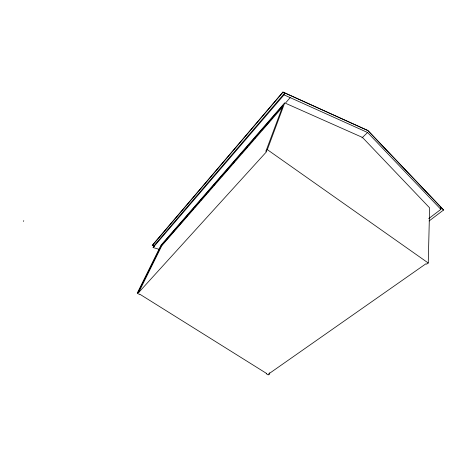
<?xml version="1.0" encoding="UTF-8"?>
<svg xmlns="http://www.w3.org/2000/svg" width="467" height="467" viewBox="0 0 467 467"><rect width="100%" height="100%" fill="white"/><g stroke="black" fill="none" stroke-linecap="round" stroke-linejoin="round"><path stroke-width="0.7" d="M428.694 218.626L440.866 209.374L440.871 207.15M154.349 246.115L152.254 245.385L282.926 92.075L367.873 130.521L443.603 210.01L367.955 130.585L282.926 92.075M269.576 372.789L269.226 374.201L268.729 373.892L425.945 263.767L426.54 264.188L428.245 262.997L429.611 207.85L362.462 137.432L285.36 103.195L290.2 97.632M269.226 374.201L268.186 374.925L266.219 373.693L266.564 373.454L139.709 294.146L139.429 294.449L137.275 293.101L138.109 292.184L138.646 292.523L266.599 151.658L265.933 151.185L267.334 149.638L284.759 102.758M265.933 151.185L283.037 105.384L161.343 245.315L138.109 292.184M153.106 247.545L284.041 94.859L284.742 93.009L154.098 245.595L153.106 247.545L159.416 249.372M138.646 292.523L161.839 245.636L282.681 106.92M137.275 293.101L161.121 245.07L284.28 103.306M23.35 221.399L23.77 220.663M152.254 245.508L282.949 92.197M163.047 243.739L165.435 240.995M166.392 239.898L168.301 237.703M168.581 237.382L174.804 230.231M175.761 229.134L177.676 226.933M179.112 225.281L180.069 224.183M180.729 223.419L184.553 219.029M185.51 217.931L187.419 215.731M188.207 214.832L193.466 208.784M194.902 207.132L196.338 205.486M198.253 203.285L199.211 202.182M200.804 200.355L206.537 193.764M207.348 192.836L209.741 190.087M210.699 188.983L212.613 186.788M213.571 185.685L215.007 184.039M216.922 181.838L217.879 180.735M221.358 176.742L225.182 172.346M226.016 171.389L231.276 165.336M232.712 163.689L234.148 162.037M236.063 159.837L237.02 158.739M241.433 153.672L244.299 150.38M245.257 149.277L247.551 146.638M248.508 145.541L250.423 143.34M251.38 142.242L252.816 140.59M254.731 138.39L255.688 137.292M261.981 130.06L266.219 125.191M267.171 124.094L269.085 121.893M270.521 120.241L271.957 118.595M362.001 137.882L367.582 132.511L440.866 209.374M429.103 220.979L443.65 209.94M152.254 245.385L154.349 245.998M284.041 94.859L367.582 132.511M161.343 245.315L161.839 245.636M161.389 244.761L161.88 245.082M267.334 149.638L428.245 262.997"/></g></svg>
